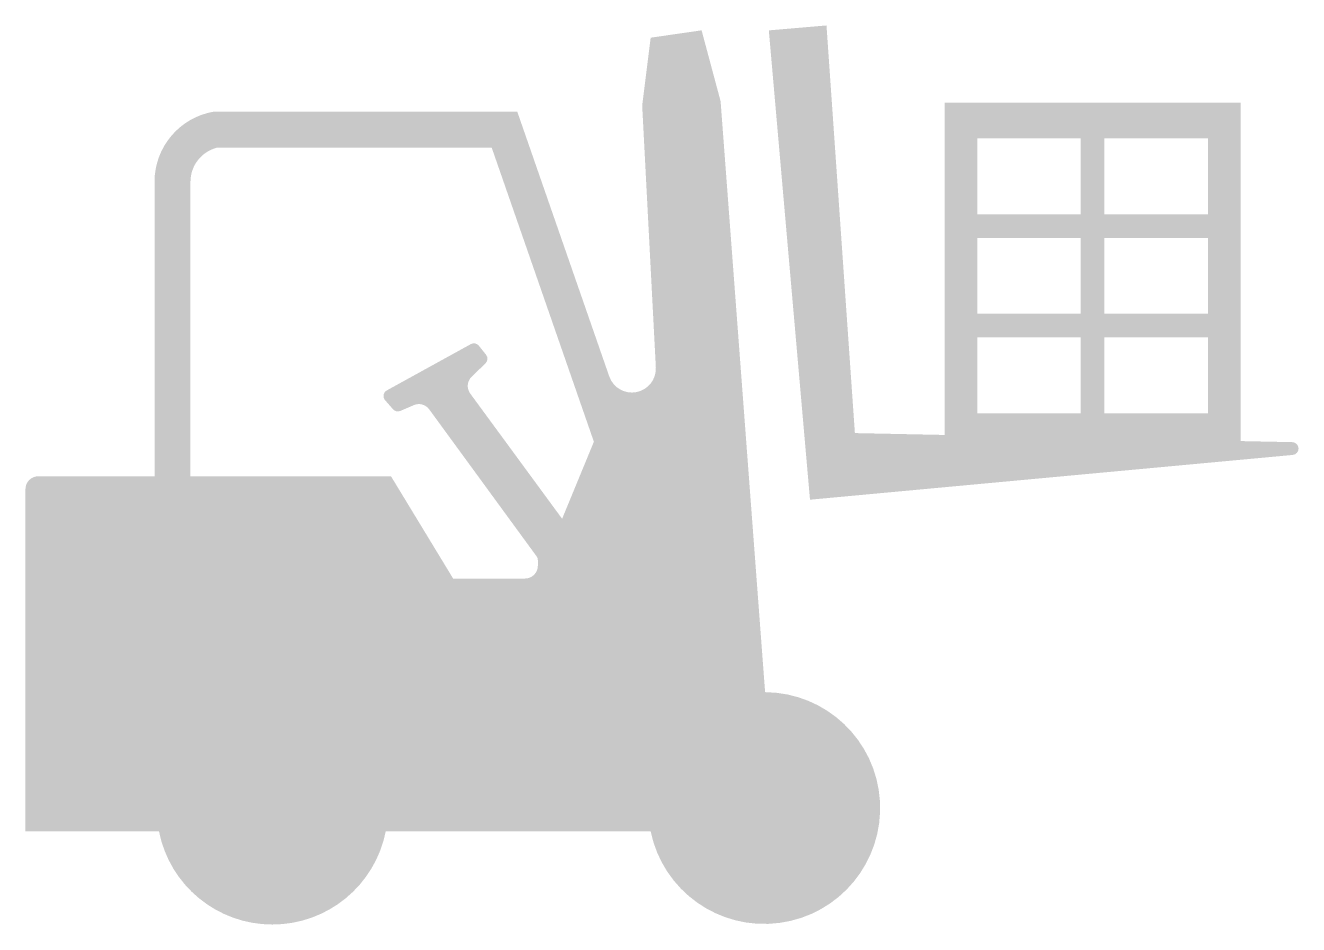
# Model space of a CAD drawing. Header units: inches. Extents: x -0.266 to 0.266, y -0.188 to 0.188.
import ezdxf

# ---------------------------------------------------------------- set-up
doc = ezdxf.new("R2010")
doc.units = ezdxf.units.IN
doc.header["$MEASUREMENT"] = 0

msp = doc.modelspace()

# ---------------------------------------------------------------- hatches: boundary and pattern name
h = msp.add_hatch(color=12)
h.paths.add_polyline_path([(-0.20987, -0.14875, 0.821752), (-0.11526, -0.14875), (-0.00473, -0.14875, 2.094806), (0.04302, -0.09063), (0.02445, 0.156), (0.01652, 0.18559), (-0.00473, 0.18252), (-0.00827, 0.15423), (-0.00257, 0.04493, -0.867976), (-0.022, 0.04113), (-0.06039, 0.15166), (-0.18698, 0.15166, 0.365991), (-0.21174, 0.12237), (-0.21174, -0.00053), (-0.26023, -0.00053, 0.414214), (-0.26558, -0.00588), (-0.26558, -0.14875)])
h.paths.add_polyline_path([(-0.19674, -0.00053), (-0.19674, 0.12237, -0.346047), (-0.1855, 0.13666), (-0.07106, 0.13666), (-0.02842, 0.01388), (-0.04167, -0.01827), (-0.08001, 0.03399, -0.374192), (-0.07943, 0.04099), (-0.07363, 0.04662, 0.384338), (-0.0734, 0.05019), (-0.0764, 0.05395, 0.363517), (-0.07977, 0.05462), (-0.11481, 0.03531, 0.478823), (-0.11553, 0.03121), (-0.11224, 0.02745, 0.324909), (-0.10917, 0.02675), (-0.10355, 0.02916, -0.349482), (-0.09713, 0.0274), (-0.05231, -0.03397, -0.159001), (-0.0518, -0.03555), (-0.0518, -0.03786, -0.414214), (-0.05715, -0.04321), (-0.08715, -0.04321), (-0.11307, -0.00053)], flags=16)
h.paths.add_polyline_path([(0.26316, 0.00837, 0.944949), (0.26296, 0.01371), (0.08048, 0.01749), (0.06863, 0.18763), (0.04457, 0.18557), (0.06175, -0.01031)])
h = msp.add_hatch(color=12)
h.dxf.hatch_style = 1
h.paths.add_polyline_path([(0.24137, 0.1554), (0.11796, 0.1554), (0.11796, 0.01085), (0.24137, 0.01085)])
h.paths.add_polyline_path([(0.17472, 0.14057), (0.17472, 0.10886), (0.13152, 0.10886), (0.13152, 0.14057)], flags=16)
h.paths.add_polyline_path([(0.18461, 0.14057), (0.2278, 0.14057), (0.2278, 0.10886), (0.18461, 0.10886)], flags=16)
h.paths.add_polyline_path([(0.17472, 0.09898), (0.17472, 0.06727), (0.13152, 0.06727), (0.13152, 0.09898)], flags=16)
h.paths.add_polyline_path([(0.18461, 0.09898), (0.2278, 0.09898), (0.2278, 0.06727), (0.18461, 0.06727)], flags=16)
h.paths.add_polyline_path([(0.17472, 0.05739), (0.17472, 0.02568), (0.13152, 0.02568), (0.13152, 0.05739)], flags=16)
h.paths.add_polyline_path([(0.18461, 0.05739), (0.2278, 0.05739), (0.2278, 0.02568), (0.18461, 0.02568)], flags=16)

doc.saveas('drawing.dxf')
